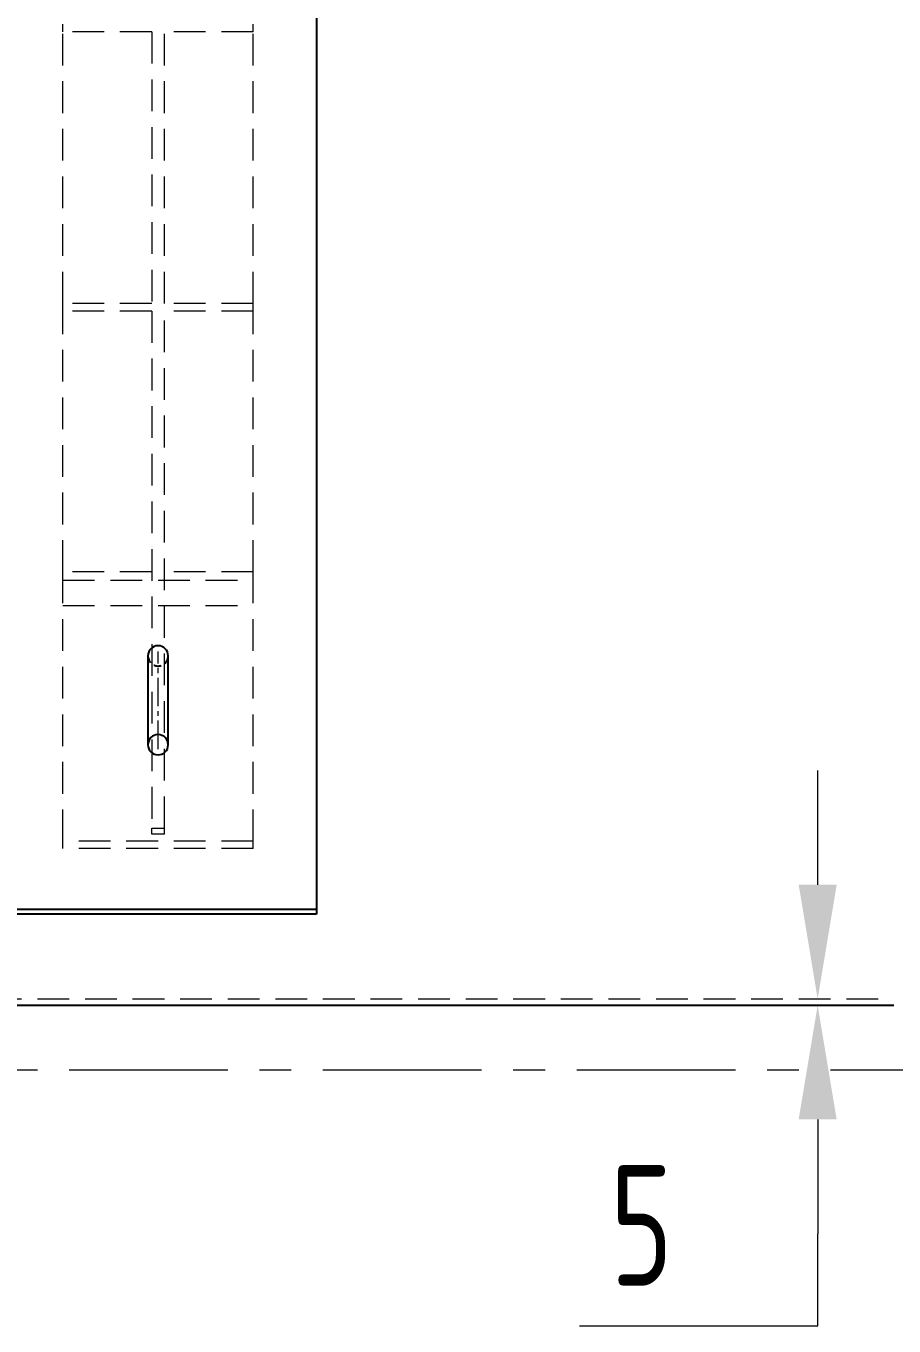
# Model space of a CAD drawing. Header units: millimetres. Extents: x -46397 to 283259, y -8690 to 23983.
# Drawn here: x -38061 to -37377, y -2817 to -1792 of the extents above; entities that cross this region are included whole.
import ezdxf

# ---------------------------------------------------------------- set-up
doc = ezdxf.new("R2010")
doc.units = ezdxf.units.MM
for name, pattern in [('ACISOTGL', [3, 2, -1]), ('CENTER', [2, 1.25, -0.25, 0.25, -0.25]), ('CENTER2', [1.125, 0.75, -0.125, 0.125, -0.125]), ('HIDDEN', [0.375, 0.25, -0.125])]:
    doc.linetypes.add(name, pattern=pattern)
doc.layers.get('Defpoints').update_dxf_attribs({"lineweight": 0})
for name, color, linetype, lineweight in [('2-Dashed', 50, 'ACISOTGL', 25), ('3-Centerline', 4, 'CENTER', 5), ('CHUAN NET KHUAT', 4, 'HIDDEN', 0), ('DUONGCHINH', 7, 'Continuous', 25), ('DUONGTAM', 1, 'CENTER', 0), ('PHANTOM 2', 8, 'Continuous', 0)]:
    doc.layers.add(name, color=color, linetype=linetype, lineweight=lineweight)
doc.layers.add('flashshoot', color=7, linetype='Continuous')
doc.styles.add('GHI CHÚ 1', font='isocp_IV25.ttf', dxfattribs={"width": 0.8})
doc.dimstyles.new('1-30SCALE', dxfattribs={"dimtxt": 75, "dimasz": 75, "dimexe": 37.5, "dimexo": 30, "dimgap": 30, "dimtad": 1, "dimtoh": 1, "dimdec": 0, "dimdsep": 46, "dimtxsty": 'GHI CHÚ 1', "dimcen": 0.09, "dimclrd": 256, "dimclre": 256, "dimclrt": 2, "dimadec": 0, "dimazin": 0, "dimtfac": 1, "dimtdec": 0, "dimtofl": 0, "dimtmove": 0, "dimatfit": 3, "dimfxl": 1, "dimlwd": 0, "dimlwe": 0, "dimarcsym": 0})

# ---------------------------------------------------------------- blocks, each defined once
blk = doc.blocks.new('A$Cda035db7')
at = {"layer": 'CHUAN NET KHUAT', "color": 3, "ltscale": 100}
blk.add_line((985, 1500), (985, 3000), dxfattribs=at)
at = {"layer": 'DUONGCHINH', "color": 2, "ltscale": 10}
blk.add_line((990, 1500), (990, 3000), dxfattribs=at)
blk = doc.blocks.new('A$C14a280a6')
at = {"layer": 'DUONGTAM', "color": 5, "lineweight": 0, "ltscale": 100}
blk.add_lwpolyline([(-1041, 3050), (-1041, -3050, 0.282615), (-826.8, -3398.7, 0.238931), (826.8, -3398.7, 0.282615), (1041, -3050), (1041, 3050, 0.282615), (826.8, 3398.7, 0.238931), (-826.8, 3398.7, 0.238931)], format="xyb", dxfattribs=at)
blk = doc.blocks.new('*U1682')
at = {"layer": '3-Centerline', "color": 0, "linetype": 'CENTER2', "ltscale": 30, "transparency": 16777216}
blk.add_line((0, -38.5), (0, 38.5), dxfattribs=at)
blk = doc.blocks.new('*U1681')
for points in [[(-8, -71.1), (-8, -1.1)], [(8, -1.1), (8, -71.1)]]:
    blk.add_lwpolyline(points)
blk.add_circle((0, -71.1), 8)
at = {"extrusion": (2.22045e-16, 4.93038e-32, -1)}
blk.add_arc((0, -1.1), 8, 0, 180, dxfattribs=at)
at = {"layer": '2-Dashed', "ltscale": 3, "extrusion": (2.22045e-16, 4.93038e-32, -1)}
blk.add_arc((0, -1.1), 8, 180, 0, dxfattribs=at)
at = {"layer": '3-Centerline', "linetype": 'CENTER2', "ltscale": 30}
blk.add_blockref('*U1682', (0, -36.1), dxfattribs=at)
blk = doc.blocks.new('SD1-3')
at = {"layer": 'CHUAN NET KHUAT', "ltscale": 100}
for p, q in [((50, 695.3), (50, 701.3)), ((200, 695.3), (200, 701.3)), ((50, 481.3), (50, 695.3)), ((120, 695.3), (50, 695.3)), ((120, 695.3), (120, 481.3)), ((130, 481.3), (130, 695.3)), ((200, 695.3), (130, 695.3)), ((200, 481.3), (200, 695.3)), ((120, 481.3), (50, 481.3)), ((50, 475.3), (50, 481.3)), ((50, 269.7), (50, 475.3)), ((120, 475.3), (50, 475.3)), ((120, 475.3), (120, 67.9)), ((200, 481.3), (130, 481.3)), ((130, 67.9), (130, 475.3)), ((200, 475.3), (130, 475.3)), ((200, 475.3), (200, 481.3)), ((200, 269.7), (200, 475.3)), ((120, 269.7), (50, 269.7)), ((50, 57.5), (50, 269.7)), ((200, 269.7), (130, 269.7)), ((200, 57.5), (200, 269.7)), ((50, 263.3), (200, 263.3)), ((50, 243.3), (200, 243.3)), ((120, 63), (120, 67.9)), ((120, 67.9), (130, 67.9)), ((130, 63), (120, 63)), ((130, 63), (130, 67.9)), ((200, 57.5), (50, 57.5)), ((50, 51.8), (50, 57.5)), ((200, 51.8), (50, 51.8)), ((200, 51.8), (200, 57.5))]:
    blk.add_line(p, q, dxfattribs=at)
at = {"layer": 'DUONGCHINH'}
for p, q in [((250, 1833), (250, 3.7)), ((250, 3.7), (0, 3.7)), ((250, 3.7), (250, 0)), ((250, 0), (0, 0))]:
    blk.add_line(p, q, dxfattribs=at)
at = {"xscale": -0.9999999999999998}
blk.add_blockref('*U1681', (125, 204.7), dxfattribs=at)
blk = doc.blocks.new('*D1611')
at = {"layer": 'Defpoints', "color": 0, "transparency": 16777216}
for p in [(-37437.2, -2559, -1.5), (-37437.2, -2564, -1.5), (-37437.2, -2564)]:
    blk.add_point(p, dxfattribs=at)
at = {"layer": 'PHANTOM 2', "linetype": 'Continuous', "lineweight": 0, "transparency": 16777216}
for p, q in [((-37437.2, -2469), (-37437.2, -2379)), ((-37437.2, -2654), (-37437.2, -2744)), ((-37437.2, -2816.7), (-37437.2, -2744)), ((-37624.9, -2816.7), (-37437.2, -2816.7))]:
    blk.add_line(p, q, dxfattribs=at)
at = {"layer": 'PHANTOM 2', "transparency": 16777216}
for points in [[(-37452.2, -2469), (-37422.2, -2469), (-37437.2, -2559)], [(-37452.2, -2654), (-37422.2, -2654), (-37437.2, -2564)]]:
    blk.add_solid(points, dxfattribs=at)
at = {"layer": 'PHANTOM 2', "color": 2, "transparency": 16777216, "insert": (-37576, -2737.4), "char_height": 95, "attachment_point": 5, "style": 'GHI CHÚ 1'}
blk.add_mtext('5', dxfattribs=at)

msp = doc.modelspace()

# ---------------------------------------------------------------- block references
msp.add_blockref('SD1-3', (-38082.05, -2492.33, -1.5))
at = {"layer": 'flashshoot', "rotation": 270}
for name in ['A$C14a280a6', 'A$Cda035db7']:
    msp.add_blockref(name, (-40377.05, -1574, -1.5), dxfattribs=at)

# ---------------------------------------------------------------- dimensions: what is measured, and where the dimension line sits
at = {"layer": 'PHANTOM 2'}
dim = msp.add_linear_dim(base=(-37437.2, -2564), p1=(-37437.2, -2559, -1.5), p2=(-37437.2, -2564, -1.5), angle=90, dimstyle='1-30SCALE', override={"dimtxt": 95, "dimasz": 90, "dimexe": 30, "dimtmove": 1}, dxfattribs=at)
dim.commit()
dim.dimension.update_dxf_attribs({"geometry": '*D1611', "text_midpoint": (-37480.06, -2816.72), "dimtype": 160})

doc.saveas('drawing.dxf')
